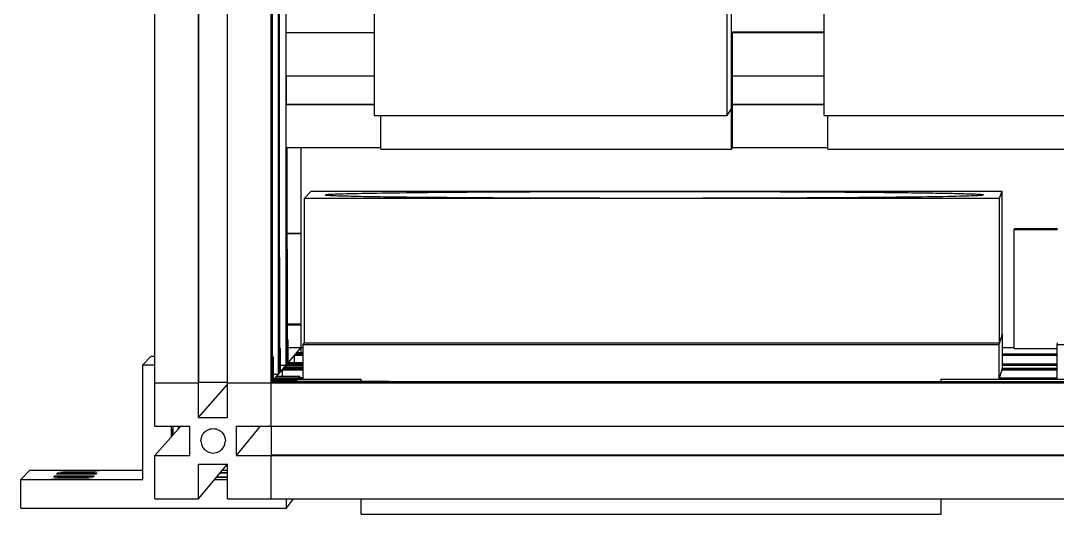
# Model space of a CAD drawing. Header units: millimetres. Extents: x -242 to 242, y -257 to 254.
# Drawn here: x -241.8 to -60.7, y -256.6 to -170.3 of the extents above; entities that cross this region are included whole.
import ezdxf

# ---------------------------------------------------------------- set-up
doc = ezdxf.new("R2010")
doc.units = ezdxf.units.MM
doc.layers.add('VISIBLE', color=7, linetype='Continuous')

msp = doc.modelspace()

# ---------------------------------------------------------------- linework, layer by layer
at = {"layer": 'VISIBLE'}
for p, q in [((-218.37, -241.23), (-218.37, 241.23)), ((-198.06, -241.23), (-198.06, 241.23)), ((-210.76, -239.7), (-210.76, 239.7)), ((-205.68, -239.7), (-205.68, 239.7)), ((-210.69, -233.54), (-210.69, 233.54)), ((-197.98, -233.52), (-197.98, 233.52)), ((-197.93, -233.52), (-197.93, 233.52)), ((-197.86, -233.37), (-197.86, 233.37)), ((-196.82, -232.14), (-196.82, 122.14)), ((-196.74, -232.05), (-196.74, 122.08)), ((-196.69, -232), (-196.69, 122.05)), ((-196.62, -231.91), (-196.62, 122)), ((-180.04, -186.91), (-180.04, 121.24)), ((-118.41, -186.91), (-118.41, 121.24)), ((-117.67, -192.77), (-117.67, 120.48)), ((-101.44, -186.91), (-101.44, 121.24)), ((-195.48, -230.86), (-195.48, 31.1)), ((-195.48, -172.42), (-180.04, -172.42)), ((-117.67, -172.25), (-101.44, -172.25)), ((-117.67, -172.31), (-101.44, -172.31)), ((-117.67, -172.36), (-101.44, -172.36)), ((-117.67, -172.69), (-117.49, -172.42)), ((-117.67, -172.42), (-101.44, -172.42)), ((-117.49, -192.47), (-117.49, -172.42)), ((-195.48, -179.94), (-180.04, -179.94)), ((-195.42, -184.9), (-195.42, -179.94)), ((-117.49, -179.94), (-101.44, -179.94)), ((-195.48, -184.95), (-195.42, -184.9)), ((-195.48, -184.95), (-180.04, -184.95)), ((-195.42, -184.9), (-180.04, -184.9)), ((-118.41, -186.91), (-117.67, -185.74)), ((-117.49, -184.9), (-101.44, -184.9)), ((-117.49, -184.95), (-101.44, -184.95)), ((-180.04, -186.91), (-118.41, -186.91)), ((-178.91, -192.77), (-178.91, -186.91)), ((-101.44, -186.91), (-39.81, -186.91)), ((-100.8, -192.77), (-100.8, -186.91)), ((-195.48, -192.47), (-178.91, -192.47)), ((-195.41, -230.48), (-195.41, -192.47)), ((-195.36, -230.48), (-195.36, -192.47)), ((-195.28, -230.33), (-195.28, -192.47)), ((-192.84, -227.45), (-192.84, -192.47)), ((-178.91, -192.77), (-117.67, -192.77)), ((-117.67, -192.77), (-117.49, -192.47)), ((-117.49, -192.47), (-100.8, -192.47)), ((-100.8, -192.77), (-39.56, -192.77)), ((-192.26, -201.36), (-191.09, -200.15)), ((-191.09, -200.15), (-70.4, -200.15)), ((-188.65, -200.76), (-188.64, -200.75)), ((-188.65, -200.76), (-188.62, -200.78)), ((-188.64, -200.75), (-188.6, -200.74)), ((-188.62, -200.78), (-188.55, -200.79)), ((-188.6, -200.74), (-188.53, -200.72)), ((-188.55, -200.79), (-188.46, -200.8)), ((-188.53, -200.72), (-188.41, -200.71)), ((-188.46, -200.8), (-188.34, -200.82)), ((-188.41, -200.71), (-188.26, -200.69)), ((-188.34, -200.82), (-188.18, -200.83)), ((-188.26, -200.69), (-188.07, -200.68)), ((-188.18, -200.83), (-188, -200.84)), ((-188.07, -200.68), (-187.83, -200.66)), ((-188, -200.84), (-187.8, -200.86)), ((-187.83, -200.66), (-187.56, -200.65)), ((-187.8, -200.86), (-187.57, -200.87)), ((-187.57, -200.87), (-187.31, -200.88)), ((-187.56, -200.65), (-187.23, -200.63)), ((-187.31, -200.88), (-187.03, -200.89)), ((-187.23, -200.63), (-186.87, -200.62)), ((-187.03, -200.89), (-186.74, -200.91)), ((-186.87, -200.62), (-186.46, -200.6)), ((-186.74, -200.91), (-186.42, -200.92)), ((-186.46, -200.6), (-186, -200.58)), ((-186.42, -200.92), (-186.08, -200.93)), ((-186.08, -200.93), (-185.73, -200.94)), ((-186, -200.58), (-185.49, -200.57)), ((-185.73, -200.94), (-185.36, -200.95)), ((-185.49, -200.57), (-184.94, -200.55)), ((-185.36, -200.95), (-184.97, -200.96)), ((-184.97, -200.96), (-184.57, -200.97)), ((-184.94, -200.55), (-184.34, -200.54)), ((-184.57, -200.97), (-184.16, -200.98)), ((-184.34, -200.54), (-183.69, -200.52)), ((-184.16, -200.98), (-183.73, -200.99)), ((-183.73, -200.99), (-183.3, -201)), ((-183.69, -200.52), (-182.98, -200.51)), ((-182.98, -200.51), (-182.23, -200.49)), ((-182.23, -200.49), (-181.43, -200.48)), ((-181.43, -200.48), (-180.58, -200.46)), ((-180.58, -200.46), (-179.69, -200.45)), ((-179.69, -200.45), (-178.74, -200.43)), ((-178.74, -200.43), (-177.74, -200.42)), ((-177.74, -200.42), (-176.69, -200.4)), ((-176.69, -200.4), (-175.6, -200.39)), ((-175.6, -200.39), (-174.46, -200.38)), ((-174.46, -200.38), (-173.28, -200.36)), ((-173.28, -200.36), (-172.05, -200.35)), ((-172.05, -200.35), (-170.78, -200.34)), ((-170.78, -200.34), (-169.47, -200.33)), ((-169.47, -200.33), (-168.12, -200.31)), ((-168.12, -200.31), (-166.73, -200.3)), ((-166.73, -200.3), (-165.31, -200.29)), ((-165.31, -200.29), (-163.85, -200.28)), ((-163.85, -200.28), (-162.36, -200.27)), ((-162.36, -200.27), (-160.84, -200.26)), ((-160.84, -200.26), (-159.29, -200.25)), ((-159.29, -200.25), (-157.72, -200.24)), ((-157.72, -200.24), (-156.12, -200.24)), ((-156.12, -200.24), (-154.51, -200.23)), ((-154.51, -200.23), (-152.88, -200.22)), ((-152.88, -200.22), (-151.23, -200.21)), ((-151.23, -200.21), (-149.57, -200.21)), ((-149.57, -200.21), (-147.9, -200.2)), ((-147.9, -200.2), (-146.23, -200.2)), ((-146.23, -200.2), (-144.54, -200.19)), ((-144.54, -200.19), (-142.86, -200.19)), ((-142.86, -200.19), (-141.18, -200.19)), ((-141.18, -200.19), (-139.49, -200.18)), ((-139.49, -200.18), (-137.81, -200.18)), ((-137.81, -200.18), (-136.14, -200.18)), ((-136.14, -200.18), (-134.48, -200.18)), ((-134.48, -200.18), (-132.83, -200.18)), ((-132.83, -200.18), (-131.19, -200.18)), ((-131.19, -200.18), (-129.56, -200.18)), ((-129.56, -200.18), (-127.96, -200.18)), ((-127.96, -200.18), (-126.36, -200.18)), ((-126.36, -200.18), (-124.79, -200.18)), ((-124.79, -200.18), (-123.24, -200.18)), ((-123.24, -200.18), (-121.71, -200.18)), ((-121.71, -200.18), (-120.21, -200.19)), ((-120.21, -200.19), (-118.73, -200.19)), ((-118.73, -200.19), (-117.27, -200.19)), ((-117.27, -200.19), (-115.84, -200.2)), ((-115.84, -200.2), (-114.44, -200.2)), ((-114.44, -200.2), (-113.06, -200.21)), ((-113.06, -200.21), (-111.72, -200.21)), ((-111.72, -200.21), (-110.4, -200.21)), ((-110.4, -200.21), (-109.11, -200.22)), ((-109.11, -200.22), (-107.85, -200.22)), ((-107.85, -200.22), (-106.62, -200.23)), ((-106.62, -200.23), (-105.42, -200.24)), ((-105.42, -200.24), (-104.25, -200.24)), ((-104.25, -200.24), (-103.11, -200.25)), ((-103.11, -200.25), (-102, -200.25)), ((-102, -200.25), (-100.92, -200.26)), ((-100.92, -200.26), (-99.87, -200.27)), ((-99.87, -200.27), (-98.85, -200.27)), ((-98.85, -200.27), (-97.85, -200.28)), ((-97.85, -200.28), (-96.89, -200.29)), ((-96.89, -200.29), (-95.95, -200.3)), ((-95.95, -200.3), (-95.05, -200.3)), ((-95.05, -200.3), (-94.17, -200.31)), ((-94.17, -200.31), (-93.32, -200.32)), ((-93.32, -200.32), (-92.49, -200.32)), ((-92.49, -200.32), (-91.69, -200.33)), ((-91.69, -200.33), (-90.92, -200.34)), ((-90.92, -200.34), (-90.17, -200.35)), ((-90.17, -200.35), (-89.45, -200.35)), ((-89.45, -200.35), (-88.75, -200.36)), ((-88.75, -200.36), (-88.08, -200.37)), ((-88.08, -200.37), (-87.43, -200.38)), ((-87.43, -200.38), (-86.8, -200.38)), ((-86.8, -200.38), (-86.19, -200.39)), ((-86.19, -200.39), (-85.61, -200.4)), ((-85.61, -200.4), (-85.04, -200.41)), ((-85.04, -200.41), (-84.5, -200.41)), ((-84.5, -200.41), (-83.98, -200.42)), ((-83.98, -200.42), (-83.47, -200.43)), ((-83.47, -200.43), (-82.96, -200.44)), ((-82.96, -200.44), (-82.46, -200.44)), ((-82.46, -200.44), (-81.96, -200.45)), ((-81.96, -200.45), (-81.47, -200.46)), ((-81.47, -200.46), (-80.98, -200.47)), ((-80.98, -200.47), (-80.5, -200.48)), ((-80.5, -200.48), (-80.03, -200.49)), ((-80.03, -200.49), (-79.57, -200.5)), ((-79.57, -200.5), (-79.12, -200.5)), ((-79.18, -201), (-78.48, -200.98)), ((-79.12, -200.5), (-78.68, -200.51)), ((-78.68, -200.51), (-78.25, -200.52)), ((-78.48, -200.98), (-77.84, -200.97)), ((-78.25, -200.52), (-77.83, -200.53)), ((-77.84, -200.97), (-77.24, -200.95)), ((-77.83, -200.53), (-77.43, -200.54)), ((-77.43, -200.54), (-77.04, -200.56)), ((-77.24, -200.95), (-76.7, -200.94)), ((-77.04, -200.56), (-76.66, -200.57)), ((-76.7, -200.94), (-76.2, -200.92)), ((-76.66, -200.57), (-76.3, -200.58)), ((-76.3, -200.58), (-75.96, -200.59)), ((-76.2, -200.92), (-75.75, -200.91)), ((-75.96, -200.59), (-75.64, -200.6)), ((-75.75, -200.91), (-75.34, -200.89)), ((-75.64, -200.6), (-75.33, -200.61)), ((-75.34, -200.89), (-74.99, -200.87)), ((-75.33, -200.61), (-75.05, -200.62)), ((-75.05, -200.62), (-74.79, -200.64)), ((-74.99, -200.87), (-74.67, -200.86)), ((-74.79, -200.64), (-74.55, -200.65)), ((-74.67, -200.86), (-74.4, -200.84)), ((-74.55, -200.65), (-74.34, -200.66)), ((-74.4, -200.84), (-74.18, -200.83)), ((-74.34, -200.66), (-74.15, -200.67)), ((-74.18, -200.83), (-73.99, -200.81)), ((-74.15, -200.67), (-73.99, -200.69)), ((-73.99, -200.69), (-73.86, -200.7)), ((-73.99, -200.81), (-73.85, -200.8)), ((-73.86, -200.7), (-73.76, -200.71)), ((-73.85, -200.8), (-73.74, -200.78)), ((-73.76, -200.71), (-73.69, -200.73)), ((-73.74, -200.78), (-73.68, -200.77)), ((-73.69, -200.73), (-73.65, -200.74)), ((-73.68, -200.77), (-73.64, -200.76)), ((-73.65, -200.74), (-73.64, -200.76)), ((-70.83, -201.36), (-70.4, -200.15)), ((-70.4, -225.29), (-70.4, -200.15)), ((-192.26, -226.66), (-192.26, -201.36)), ((-192.26, -201.36), (-70.83, -201.36)), ((-183.3, -201), (-182.85, -201.01)), ((-182.85, -201.01), (-182.39, -201.02)), ((-182.39, -201.02), (-181.93, -201.03)), ((-181.93, -201.03), (-181.45, -201.04)), ((-181.45, -201.04), (-180.97, -201.05)), ((-180.97, -201.05), (-180.48, -201.05)), ((-180.48, -201.05), (-179.98, -201.06)), ((-179.98, -201.06), (-179.48, -201.07)), ((-179.48, -201.07), (-178.98, -201.08)), ((-178.98, -201.08), (-178.47, -201.09)), ((-178.47, -201.09), (-177.95, -201.09)), ((-177.95, -201.09), (-177.41, -201.1)), ((-177.41, -201.1), (-176.84, -201.11)), ((-176.84, -201.11), (-176.26, -201.12)), ((-176.26, -201.12), (-175.66, -201.12)), ((-175.66, -201.12), (-175.03, -201.13)), ((-175.03, -201.13), (-174.38, -201.14)), ((-174.38, -201.14), (-173.7, -201.15)), ((-173.7, -201.15), (-173.01, -201.15)), ((-173.01, -201.15), (-172.28, -201.16)), ((-172.28, -201.16), (-171.54, -201.17)), ((-171.54, -201.17), (-170.76, -201.18)), ((-170.76, -201.18), (-169.96, -201.18)), ((-169.96, -201.18), (-169.14, -201.19)), ((-169.14, -201.19), (-168.29, -201.2)), ((-168.29, -201.2), (-167.4, -201.2)), ((-167.4, -201.2), (-166.5, -201.21)), ((-166.5, -201.21), (-165.56, -201.22)), ((-165.56, -201.22), (-164.59, -201.23)), ((-164.59, -201.23), (-163.6, -201.23)), ((-163.6, -201.23), (-162.57, -201.24)), ((-162.57, -201.24), (-161.52, -201.25)), ((-161.52, -201.25), (-160.43, -201.25)), ((-160.43, -201.25), (-159.32, -201.26)), ((-159.32, -201.26), (-158.18, -201.27)), ((-158.18, -201.27), (-157, -201.27)), ((-157, -201.27), (-155.8, -201.28)), ((-155.8, -201.28), (-154.56, -201.28)), ((-154.56, -201.28), (-153.3, -201.29)), ((-153.3, -201.29), (-152, -201.29)), ((-152, -201.29), (-150.68, -201.3)), ((-150.68, -201.3), (-149.32, -201.3)), ((-149.32, -201.3), (-147.94, -201.31)), ((-147.94, -201.31), (-146.53, -201.31)), ((-146.53, -201.31), (-145.1, -201.32)), ((-145.1, -201.32), (-143.63, -201.32)), ((-143.63, -201.32), (-142.14, -201.32)), ((-142.14, -201.32), (-140.63, -201.32)), ((-140.63, -201.32), (-139.09, -201.33)), ((-139.09, -201.33), (-137.53, -201.33)), ((-137.53, -201.33), (-135.95, -201.33)), ((-135.95, -201.33), (-134.35, -201.33)), ((-134.35, -201.33), (-132.73, -201.33)), ((-132.73, -201.33), (-131.1, -201.33)), ((-131.1, -201.33), (-129.45, -201.33)), ((-129.45, -201.33), (-127.79, -201.33)), ((-127.79, -201.33), (-126.12, -201.33)), ((-126.12, -201.33), (-124.44, -201.33)), ((-124.44, -201.33), (-122.75, -201.32)), ((-122.75, -201.32), (-121.06, -201.32)), ((-121.06, -201.32), (-119.36, -201.32)), ((-119.36, -201.32), (-117.67, -201.31)), ((-117.67, -201.31), (-115.98, -201.31)), ((-115.98, -201.31), (-114.29, -201.3)), ((-114.29, -201.3), (-112.62, -201.3)), ((-112.62, -201.3), (-110.95, -201.29)), ((-110.95, -201.29), (-109.3, -201.29)), ((-109.3, -201.29), (-107.66, -201.28)), ((-107.66, -201.28), (-106.04, -201.27)), ((-106.04, -201.27), (-104.44, -201.26)), ((-104.44, -201.26), (-102.86, -201.25)), ((-102.86, -201.25), (-101.31, -201.25)), ((-101.31, -201.25), (-99.78, -201.24)), ((-99.78, -201.24), (-98.29, -201.23)), ((-98.29, -201.23), (-96.83, -201.22)), ((-96.83, -201.22), (-95.4, -201.2)), ((-95.4, -201.2), (-94.01, -201.19)), ((-94.01, -201.19), (-92.66, -201.18)), ((-92.66, -201.18), (-91.34, -201.17)), ((-91.34, -201.17), (-90.07, -201.16)), ((-90.07, -201.16), (-88.85, -201.14)), ((-88.85, -201.14), (-87.66, -201.13)), ((-87.66, -201.13), (-86.53, -201.12)), ((-86.53, -201.12), (-85.44, -201.1)), ((-85.44, -201.1), (-84.39, -201.09)), ((-84.39, -201.09), (-83.4, -201.07)), ((-83.4, -201.07), (-82.46, -201.06)), ((-82.46, -201.06), (-81.56, -201.04)), ((-81.56, -201.04), (-80.72, -201.03)), ((-80.72, -201.03), (-79.92, -201.01)), ((-79.92, -201.01), (-79.18, -201)), ((-70.83, -226.66), (-70.83, -201.36)), ((-195.28, -207.49), (-192.84, -207.49)), ((-195.28, -207.53), (-192.84, -207.53)), ((-68.28, -206.82), (-68.23, -206.68)), ((-68.28, -227.61), (-68.28, -206.82)), ((-68.28, -206.82), (-60.71, -206.82)), ((-68.23, -206.68), (-60.71, -206.68)), ((-196.62, -211.74), (-196.58, -211.7)), ((-196.62, -211.7), (-196.58, -211.7)), ((-196.58, -227.83), (-196.58, -211.7)), ((-195.28, -210.3), (-195.24, -210.26)), ((-195.28, -210.26), (-195.24, -210.26)), ((-195.24, -226.28), (-195.24, -210.26)), ((-197.86, -213.08), (-197.82, -213.04)), ((-197.86, -213.04), (-197.82, -213.04)), ((-197.82, -229.27), (-197.82, -213.04)), ((-195.24, -223.34), (-192.84, -223.34)), ((-195.24, -223.52), (-192.86, -223.52)), ((-192.86, -223.52), (-192.84, -223.49)), ((-192.86, -228.33), (-192.86, -223.52)), ((-195.24, -226.28), (-195.09, -226.1)), ((-195.24, -226.1), (-195.09, -226.1)), ((-195.09, -230.1), (-195.09, -226.1)), ((-70.91, -226.93), (-70.33, -225.06)), ((-70.4, -225.06), (-70.33, -225.06)), ((-70.33, -231.09), (-70.33, -225.06)), ((-198.06, -233.61), (-192.84, -227.45)), ((-196.58, -227.83), (-196.42, -227.65)), ((-196.58, -227.65), (-196.42, -227.65)), ((-196.42, -231.68), (-196.42, -227.65)), ((-195.09, -227.48), (-192.48, -227.48)), ((-192.84, -227.45), (-192.48, -227.45)), ((-192.48, -226.93), (-192.26, -226.66)), ((-192.48, -233), (-192.48, -226.93)), ((-192.48, -226.93), (-70.91, -226.93)), ((-192.26, -226.66), (-70.83, -226.66)), ((-70.91, -233), (-70.91, -226.93)), ((-70.33, -227.45), (-68.28, -227.45)), ((-68.28, -227.61), (-60.78, -227.61)), ((-60.78, -226.93), (-60.71, -226.66)), ((-60.78, -233), (-60.78, -226.93)), ((-60.78, -226.93), (60.78, -226.93)), ((-220.48, -230.5), (-219.02, -228.98)), ((-219.02, -228.98), (-218.37, -228.98)), ((-197.82, -229.27), (-197.66, -229.08)), ((-197.82, -229.08), (-197.66, -229.08)), ((-197.66, -233.14), (-197.66, -229.08)), ((-193.97, -230.1), (-193.97, -228.79)), ((-193.97, -228.79), (-192.48, -228.79)), ((-193.9, -228.7), (-192.48, -228.7)), ((-193.85, -228.7), (-193.85, -228.65)), ((-193.85, -228.65), (-192.48, -228.65)), ((-193.78, -228.56), (-192.48, -228.56)), ((-193.59, -228.33), (-192.48, -228.33)), ((-70.33, -228.56), (-60.78, -228.56)), ((-70.33, -228.65), (-60.78, -228.65)), ((-70.33, -228.7), (-60.78, -228.7)), ((-70.33, -228.79), (-60.78, -228.79)), ((-220.48, -250.54), (-220.48, -230.5)), ((-220.48, -230.5), (-218.37, -230.5)), ((-196.42, -230.56), (-192.48, -230.56)), ((-196.12, -232.49), (-196.12, -231.33)), ((-196.12, -231.33), (-192.48, -231.33)), ((-196.05, -231.24), (-192.48, -231.24)), ((-196, -231.24), (-196, -231.18)), ((-196, -231.18), (-192.48, -231.18)), ((-195.93, -231.09), (-192.48, -231.09)), ((-195.73, -230.86), (-192.48, -230.86)), ((-195.41, -230.42), (-192.48, -230.42)), ((-195.41, -230.48), (-192.48, -230.48)), ((-195.28, -230.33), (-192.48, -230.33)), ((-195.09, -230.1), (-192.48, -230.1)), ((-70.91, -233), (-70.33, -231.09)), ((-70.4, -231.33), (-60.78, -231.33)), ((-70.38, -231.24), (-60.78, -231.24)), ((-70.36, -231.18), (-60.78, -231.18)), ((-70.33, -230.33), (-60.78, -230.33)), ((-70.33, -230.42), (-60.78, -230.42)), ((-70.33, -230.48), (-60.78, -230.48)), ((-70.33, -230.56), (-60.78, -230.56)), ((-70.33, -231.09), (-60.78, -231.09)), ((-210.76, -233.61), (-210.69, -233.54)), ((-210.69, -233.54), (-205.68, -233.54)), ((-197.98, -233.46), (197.98, -233.46)), ((-197.98, -233.52), (197.98, -233.52)), ((-197.86, -233.37), (197.86, -233.37)), ((-197.66, -232.14), (-196.82, -232.14)), ((-197.66, -233.14), (-193.6, -233.14)), ((-197.51, -233.14), (-197.51, -232.97)), ((-197.51, -232.97), (-192.48, -232.97)), ((-197.44, -232.88), (-192.48, -232.88)), ((-197.39, -232.88), (-197.39, -232.82)), ((-197.39, -232.82), (-192.48, -232.82)), ((-197.31, -232.73), (-192.48, -232.73)), ((-197.12, -232.49), (-193.07, -232.49)), ((-196.74, -232), (-196.69, -232)), ((-193.76, -233.32), (-193.6, -233.14)), ((-193.76, -233.32), (-177.53, -233.32)), ((-193.6, -233.32), (-193.6, -233.14)), ((-193.23, -232.68), (-193.07, -232.49)), ((-193.23, -232.68), (-192.48, -232.68)), ((-193.07, -232.68), (-193.07, -232.49)), ((-192.48, -233), (-182.35, -233)), ((-182.35, -233.32), (-182.35, -233)), ((-177.57, -233.37), (-177.53, -233.32)), ((-177.53, -233.37), (-177.53, -233.32)), ((-81.05, -233.37), (-81.05, -233)), ((-81.05, -233), (-70.91, -233)), ((-81.03, -233.37), (-81.03, -233)), ((-70.9, -232.97), (-60.78, -232.97)), ((-70.88, -232.88), (-60.78, -232.88)), ((-70.86, -232.82), (-60.78, -232.82)), ((-70.83, -232.73), (-60.78, -232.73)), ((-60.78, -233), (-50.65, -233)), ((-218.37, -233.61), (-210.76, -233.61)), ((-210.76, -239.7), (-205.68, -233.93)), ((-205.68, -233.61), (205.68, -233.61)), ((-210.76, -239.7), (-205.68, -239.7)), ((-218.37, -246.31), (-213.87, -241.23)), ((-218.37, -241.23), (-212.28, -241.23)), ((-215.47, -243.02), (-215.47, -241.23)), ((-215.28, -241.23), (-215.28, -241.29)), ((-215.28, -241.29), (-215.28, -241.6)), ((-215.28, -241.6), (-215.27, -241.89)), ((-215.27, -241.89), (-215.27, -242.16)), ((-215.27, -242.16), (-215.27, -242.39)), ((-215.27, -242.39), (-215.27, -242.59)), ((-215.27, -242.59), (-215.26, -242.75)), ((-215.24, -242.71), (-215.23, -242.51)), ((-215.23, -241.79), (-215.22, -241.58)), ((-215.23, -241.97), (-215.23, -241.79)), ((-215.23, -242.13), (-215.23, -241.97)), ((-215.23, -242.28), (-215.23, -242.13)), ((-215.23, -242.51), (-215.23, -242.28)), ((-215.22, -241.35), (-215.22, -241.23)), ((-215.22, -241.58), (-215.22, -241.35)), ((-214.28, -241.23), (-214.28, -241.27)), ((-214.28, -241.27), (-214.27, -241.47)), ((-214.27, -241.47), (-214.27, -241.63)), ((-214.27, -241.63), (-214.27, -241.68)), ((-214.24, -241.39), (-214.24, -241.23)), ((-214.24, -241.59), (-214.24, -241.39)), ((-214.24, -241.65), (-214.24, -241.59)), ((-214.04, -241.42), (-214.04, -241.23)), ((-212.28, -246.31), (-212.28, -241.23)), ((-210.04, -242.66), (-209.92, -242.49)), ((-209.92, -242.49), (-209.78, -242.32)), ((-209.78, -242.32), (-209.62, -242.16)), ((-209.62, -242.16), (-209.43, -242.01)), ((-209.43, -242.01), (-209.22, -241.88)), ((-209.22, -241.88), (-208.99, -241.78)), ((-208.99, -241.78), (-208.74, -241.7)), ((-208.74, -241.7), (-208.48, -241.65)), ((-208.74, -241.7), (-208.48, -241.65)), ((-208.48, -241.65), (-208.22, -241.63)), ((-208.48, -241.65), (-208.22, -241.63)), ((-208.22, -241.63), (-207.95, -241.65)), ((-207.95, -241.65), (-207.69, -241.7)), ((-207.69, -241.7), (-207.44, -241.78)), ((-207.69, -241.7), (-207.44, -241.78)), ((-207.44, -241.78), (-207.21, -241.88)), ((-207.44, -241.78), (-207.21, -241.88)), ((-207.21, -241.88), (-207, -242.01)), ((-207, -242.01), (-206.81, -242.16)), ((-206.81, -242.16), (-206.65, -242.32)), ((-206.65, -242.32), (-206.51, -242.49)), ((-206.51, -242.49), (-206.39, -242.66)), ((-204.15, -246.31), (-204.15, -241.23)), ((-204.15, -246.31), (-199.94, -241.23)), ((-204.15, -241.23), (204.15, -241.23)), ((-198, -246.23), (-198, -241.23)), ((-215.26, -242.75), (-215.26, -242.8)), ((-215.24, -242.77), (-215.24, -242.71)), ((-210.35, -243.77), (-210.33, -243.48)), ((-210.35, -243.77), (-210.33, -244.05)), ((-210.33, -243.48), (-210.26, -243.17)), ((-210.33, -244.05), (-210.26, -244.36)), ((-210.26, -243.17), (-210.13, -242.83)), ((-210.26, -244.36), (-210.13, -244.7)), ((-210.13, -242.83), (-210.04, -242.66)), ((-206.39, -242.66), (-206.3, -242.83)), ((-206.3, -242.83), (-206.17, -243.17)), ((-206.3, -244.7), (-206.17, -244.36)), ((-206.17, -243.17), (-206.1, -243.48)), ((-206.17, -244.36), (-206.1, -244.05)), ((-206.1, -243.48), (-206.08, -243.77)), ((-206.1, -244.05), (-206.08, -243.77)), ((-210.13, -244.7), (-210.04, -244.87)), ((-210.04, -244.87), (-209.92, -245.05)), ((-209.92, -245.05), (-209.78, -245.21)), ((-209.78, -245.21), (-209.62, -245.37)), ((-209.62, -245.37), (-209.43, -245.52)), ((-209.43, -245.52), (-209.22, -245.65)), ((-209.22, -245.65), (-208.99, -245.75)), ((-208.99, -245.75), (-208.74, -245.83)), ((-208.74, -245.83), (-208.48, -245.88)), ((-208.48, -245.88), (-208.22, -245.9)), ((-208.22, -245.9), (-207.95, -245.88)), ((-207.95, -245.88), (-207.69, -245.83)), ((-207.69, -245.83), (-207.44, -245.75)), ((-207.44, -245.75), (-207.21, -245.65)), ((-207.21, -245.65), (-207, -245.52)), ((-207, -245.52), (-206.81, -245.37)), ((-206.81, -245.37), (-206.65, -245.21)), ((-206.65, -245.21), (-206.51, -245.05)), ((-206.51, -245.05), (-206.39, -244.87)), ((-206.39, -244.87), (-206.3, -244.7)), ((-198.06, -246.31), (-198, -246.23)), ((-198, -246.23), (198, -246.23)), ((-218.37, -253.92), (-218.37, -246.31)), ((-218.37, -246.31), (-212.28, -246.31)), ((-210.76, -253.92), (-210.76, -247.83)), ((-210.76, -253.92), (-205.7, -247.83)), ((-210.76, -247.83), (-205.68, -247.83)), ((-205.68, -253.92), (-205.68, -247.83)), ((-204.15, -246.31), (204.15, -246.31)), ((-198.06, -253.92), (-198.06, -246.31)), ((-241.82, -250.54), (-240.23, -248.89)), ((-240.23, -248.89), (-220.48, -248.89)), ((-235.59, -249.51), (-235.59, -249.52)), ((-235.59, -249.51), (-235.55, -249.51)), ((-235.59, -249.52), (-235.55, -249.52)), ((-235.55, -249.51), (-235.48, -249.5)), ((-235.55, -249.52), (-235.5, -249.52)), ((-235.5, -249.52), (-235.42, -249.53)), ((-235.48, -249.5), (-235.36, -249.5)), ((-235.44, -249.35), (-235.44, -249.36)), ((-235.44, -249.35), (-235.41, -249.35)), ((-235.44, -249.36), (-235.4, -249.36)), ((-235.42, -249.53), (-235.32, -249.53)), ((-235.41, -249.35), (-235.33, -249.35)), ((-235.4, -249.36), (-235.35, -249.37)), ((-235.36, -249.5), (-235.2, -249.49)), ((-235.36, -249.89), (-235.1, -249.88)), ((-235.35, -249.37), (-235.27, -249.37)), ((-235.33, -249.35), (-235.21, -249.34)), ((-235.32, -249.53), (-235.22, -249.53)), ((-235.27, -249.37), (-235.17, -249.37)), ((-235.22, -249.53), (-235.1, -249.54)), ((-235.21, -249.34), (-235.05, -249.34)), ((-235.2, -249.49), (-234.98, -249.49)), ((-235.17, -249.37), (-235.07, -249.38)), ((-235.1, -249.54), (-234.98, -249.54)), ((-235.1, -249.88), (-234.79, -249.88)), ((-235.07, -248.96), (-235.06, -248.96)), ((-235.07, -248.96), (-235.03, -248.96)), ((-235.07, -249.38), (-234.95, -249.38)), ((-235.06, -248.96), (-235.03, -248.97)), ((-235.05, -249.34), (-234.83, -249.33)), ((-235.03, -248.96), (-234.96, -248.95)), ((-235.03, -248.97), (-234.97, -248.97)), ((-234.98, -249.49), (-234.72, -249.49)), ((-234.98, -249.54), (-234.85, -249.54)), ((-234.97, -248.97), (-234.9, -248.98)), ((-234.96, -248.95), (-234.84, -248.95)), ((-234.95, -249.38), (-234.83, -249.38)), ((-234.9, -248.98), (-234.8, -248.98)), ((-234.85, -249.54), (-234.69, -249.54)), ((-234.84, -248.95), (-234.68, -248.94)), ((-234.83, -249.33), (-234.57, -249.33)), ((-234.83, -249.38), (-234.7, -249.38)), ((-234.8, -248.98), (-234.69, -248.98)), ((-234.79, -249.88), (-234.45, -249.87)), ((-234.72, -249.49), (-234.42, -249.48)), ((-234.7, -249.38), (-234.54, -249.39)), ((-234.69, -248.98), (-234.58, -248.98)), ((-234.69, -249.54), (-234.51, -249.55)), ((-234.68, -248.94), (-234.46, -248.94)), ((-234.58, -248.98), (-234.46, -248.99)), ((-234.57, -249.33), (-234.27, -249.32)), ((-234.54, -249.39), (-234.36, -249.39)), ((-234.51, -249.55), (-234.31, -249.55)), ((-234.46, -248.94), (-234.2, -248.93)), ((-234.46, -248.99), (-234.33, -248.99)), ((-234.45, -249.87), (-234.07, -249.87)), ((-234.42, -249.48), (-234.07, -249.48)), ((-234.36, -249.39), (-234.16, -249.39)), ((-234.33, -248.99), (-234.17, -248.99)), ((-234.31, -249.55), (-234.08, -249.55)), ((-234.27, -249.32), (-233.93, -249.32)), ((-234.2, -248.93), (-233.9, -248.93)), ((-234.17, -248.99), (-233.99, -248.99)), ((-234.16, -249.39), (-233.93, -249.39)), ((-234.08, -249.55), (-233.82, -249.55)), ((-234.07, -249.48), (-233.7, -249.48)), ((-234.07, -249.87), (-233.67, -249.87)), ((-233.99, -248.99), (-233.79, -249)), ((-233.93, -249.32), (-233.55, -249.32)), ((-233.93, -249.39), (-233.67, -249.39)), ((-233.9, -248.93), (-233.56, -248.93)), ((-233.82, -249.55), (-233.53, -249.55)), ((-233.79, -249), (-233.56, -249)), ((-233.7, -249.48), (-233.3, -249.47)), ((-233.67, -249.39), (-233.39, -249.4)), ((-233.67, -249.87), (-233.27, -249.87)), ((-233.56, -248.93), (-233.18, -248.92)), ((-233.56, -249), (-233.3, -249)), ((-233.55, -249.32), (-233.16, -249.32)), ((-233.53, -249.55), (-233.22, -249.56)), ((-233.39, -249.4), (-233.07, -249.4)), ((-233.3, -249), (-233.02, -249)), ((-233.3, -249.47), (-232.9, -249.47)), ((-233.27, -249.87), (-232.86, -249.87)), ((-233.22, -249.56), (-232.87, -249.56)), ((-233.18, -248.92), (-232.79, -248.92)), ((-233.16, -249.32), (-232.75, -249.31)), ((-233.07, -249.4), (-232.72, -249.4)), ((-233.02, -249), (-232.7, -249)), ((-232.9, -249.47), (-232.49, -249.47)), ((-232.87, -249.56), (-232.5, -249.56)), ((-232.86, -249.87), (-232.45, -249.87)), ((-232.79, -248.92), (-232.38, -248.92)), ((-232.75, -249.31), (-232.34, -249.31)), ((-232.72, -249.4), (-232.36, -249.4)), ((-232.7, -249), (-232.36, -249)), ((-232.5, -249.56), (-232.11, -249.56)), ((-232.49, -249.47), (-232.08, -249.47)), ((-232.45, -249.87), (-232.06, -249.87)), ((-232.38, -248.92), (-231.97, -248.92)), ((-232.36, -249), (-231.99, -249)), ((-232.36, -249.4), (-231.97, -249.4)), ((-232.34, -249.31), (-231.94, -249.31)), ((-232.11, -249.56), (-231.71, -249.56)), ((-232.08, -249.47), (-231.69, -249.47)), ((-232.06, -249.87), (-231.69, -249.87)), ((-231.99, -249), (-231.6, -249.01)), ((-231.97, -248.92), (-231.57, -248.92)), ((-231.97, -249.4), (-231.56, -249.4)), ((-231.94, -249.31), (-231.55, -249.31)), ((-231.71, -249.56), (-231.3, -249.56)), ((-231.69, -249.47), (-231.32, -249.47)), ((-231.69, -249.87), (-231.35, -249.87)), ((-231.6, -249.01), (-231.2, -249)), ((-231.57, -248.92), (-231.18, -248.92)), ((-231.56, -249.4), (-231.15, -249.4)), ((-231.55, -249.31), (-231.18, -249.31)), ((-231.35, -249.87), (-231.03, -249.87)), ((-231.32, -249.47), (-230.98, -249.47)), ((-231.3, -249.56), (-230.89, -249.55)), ((-231.2, -249), (-230.79, -249)), ((-231.18, -248.92), (-230.81, -248.92)), ((-231.18, -249.31), (-230.83, -249.31)), ((-231.15, -249.4), (-230.74, -249.4)), ((-231.03, -249.87), (-230.74, -249.87)), ((-230.98, -249.47), (-230.66, -249.47)), ((-230.89, -249.55), (-230.49, -249.55)), ((-230.83, -249.31), (-230.52, -249.32)), ((-230.81, -248.92), (-230.47, -248.92)), ((-230.79, -249), (-230.38, -249)), ((-230.74, -249.4), (-230.35, -249.39)), ((-230.74, -249.87), (-230.48, -249.87)), ((-230.66, -249.47), (-230.38, -249.48)), ((-230.52, -249.32), (-230.23, -249.32)), ((-230.49, -249.55), (-230.12, -249.55)), ((-230.48, -249.87), (-230.25, -249.88)), ((-230.47, -248.92), (-230.15, -248.92)), ((-230.38, -249), (-229.98, -249)), ((-230.38, -249.48), (-230.12, -249.48)), ((-230.35, -249.39), (-229.98, -249.39)), ((-230.25, -249.88), (-230.05, -249.88)), ((-230.23, -249.32), (-229.97, -249.32)), ((-230.15, -248.92), (-229.87, -248.92)), ((-230.12, -249.48), (-229.89, -249.48)), ((-230.12, -249.55), (-229.78, -249.55)), ((-230.05, -249.88), (-229.87, -249.88)), ((-229.98, -249), (-229.61, -249)), ((-229.98, -249.39), (-229.63, -249.39)), ((-229.97, -249.32), (-229.74, -249.32)), ((-229.89, -249.48), (-229.68, -249.48)), ((-229.87, -248.92), (-229.61, -248.93)), ((-229.87, -249.88), (-229.72, -249.88)), ((-229.78, -249.55), (-229.47, -249.54)), ((-229.74, -249.32), (-229.54, -249.32)), ((-229.68, -249.48), (-229.51, -249.48)), ((-229.63, -249.39), (-229.33, -249.38)), ((-229.61, -248.93), (-229.38, -248.93)), ((-229.61, -249), (-229.27, -248.99)), ((-229.54, -249.32), (-229.36, -249.33)), ((-229.51, -249.48), (-229.35, -249.49)), ((-229.47, -249.54), (-229.21, -249.54)), ((-229.38, -248.93), (-229.18, -248.93)), ((-229.36, -249.33), (-229.21, -249.33)), ((-229.35, -249.49), (-229.22, -249.49)), ((-229.33, -249.38), (-229.07, -249.38)), ((-229.27, -248.99), (-228.96, -248.99)), ((-229.22, -249.49), (-229.1, -249.49)), ((-229.21, -249.33), (-229.07, -249.33)), ((-229.21, -249.54), (-229, -249.53)), ((-229.18, -248.93), (-229, -248.93)), ((-229.1, -249.49), (-228.98, -249.49)), ((-229.07, -249.33), (-228.95, -249.33)), ((-229.07, -249.38), (-228.85, -249.38)), ((-229, -248.93), (-228.84, -248.93)), ((-229, -249.53), (-228.83, -249.53)), ((-228.98, -249.49), (-228.87, -249.5)), ((-228.96, -248.99), (-228.7, -248.99)), ((-228.95, -249.33), (-228.84, -249.34)), ((-228.87, -249.5), (-228.78, -249.5)), ((-228.85, -249.38), (-228.69, -249.37)), ((-228.84, -248.93), (-228.71, -248.94)), ((-228.84, -249.34), (-228.73, -249.34)), ((-228.83, -249.53), (-228.71, -249.52)), ((-228.78, -249.5), (-228.7, -249.5)), ((-228.73, -249.34), (-228.63, -249.34)), ((-228.71, -248.94), (-228.59, -248.94)), ((-228.71, -249.52), (-228.64, -249.52)), ((-228.7, -248.99), (-228.49, -248.98)), ((-228.7, -249.5), (-228.64, -249.51)), ((-228.69, -249.37), (-228.57, -249.37)), ((-228.64, -249.51), (-228.61, -249.51)), ((-228.64, -249.52), (-228.61, -249.52)), ((-228.63, -249.34), (-228.56, -249.35)), ((-228.61, -249.51), (-228.61, -249.52)), ((-228.59, -248.94), (-228.47, -248.94)), ((-228.57, -249.37), (-228.5, -249.36)), ((-228.56, -249.35), (-228.5, -249.35)), ((-228.5, -249.35), (-228.47, -249.35)), ((-228.5, -249.36), (-228.46, -249.36)), ((-228.49, -248.98), (-228.33, -248.98)), ((-228.47, -248.94), (-228.37, -248.94)), ((-228.47, -249.35), (-228.46, -249.36)), ((-228.37, -248.94), (-228.27, -248.95)), ((-228.33, -248.98), (-228.21, -248.97)), ((-228.27, -248.95), (-228.19, -248.95)), ((-228.21, -248.97), (-228.13, -248.97)), ((-228.19, -248.95), (-228.14, -248.95)), ((-228.14, -248.95), (-228.1, -248.96)), ((-228.13, -248.97), (-228.1, -248.96)), ((-228.1, -248.96), (-228.1, -248.96)), ((-206.95, -249.34), (-206.89, -249.34)), ((-206.93, -249.31), (-206.88, -249.31)), ((-206.89, -249.34), (-206.7, -249.34)), ((-206.88, -249.31), (-206.71, -249.3)), ((-206.71, -249.3), (-206.51, -249.3)), ((-206.7, -249.34), (-206.48, -249.35)), ((-206.58, -248.89), (-205.68, -248.89)), ((-206.51, -249.3), (-206.27, -249.3)), ((-206.48, -249.35), (-206.34, -249.35)), ((-206.34, -249.35), (-206.18, -249.35)), ((-206.27, -249.3), (-206, -249.29)), ((-206.18, -249.35), (-206, -249.35)), ((-206, -249.29), (-205.71, -249.29)), ((-206, -249.35), (-205.79, -249.35)), ((-205.79, -249.35), (-205.68, -249.35)), ((-205.71, -249.29), (-205.68, -249.29)), ((-241.82, -255.55), (-241.82, -250.54)), ((-241.82, -250.54), (-220.48, -250.54)), ((-236.49, -250.47), (-236.45, -250.46)), ((-236.49, -250.47), (-236.49, -250.47)), ((-236.49, -250.47), (-236.45, -250.47)), ((-236.45, -250.46), (-236.38, -250.46)), ((-236.45, -250.47), (-236.39, -250.48)), ((-236.39, -250.48), (-236.32, -250.48)), ((-236.38, -250.46), (-236.26, -250.45)), ((-236.32, -250.48), (-236.22, -250.48)), ((-236.26, -250.45), (-236.1, -250.45)), ((-236.22, -250.48), (-236.11, -250.49)), ((-236.11, -250.07), (-236.08, -250.06)), ((-236.11, -250.07), (-236.11, -250.07)), ((-236.11, -250.07), (-236.08, -250.08)), ((-236.11, -250.49), (-236, -250.49)), ((-236.1, -250.45), (-235.88, -250.44)), ((-236.08, -250.06), (-236, -250.06)), ((-236.08, -250.08), (-236.02, -250.08)), ((-236.02, -250.08), (-235.94, -250.08)), ((-236, -250.06), (-235.89, -250.05)), ((-236, -250.49), (-235.88, -250.49)), ((-235.96, -249.91), (-235.93, -249.9)), ((-235.96, -249.91), (-235.96, -249.91)), ((-235.96, -249.91), (-235.93, -249.92)), ((-235.94, -250.08), (-235.85, -250.09)), ((-235.93, -249.9), (-235.85, -249.9)), ((-235.93, -249.92), (-235.87, -249.92)), ((-235.89, -250.05), (-235.72, -250.05)), ((-235.88, -250.44), (-235.62, -250.44)), ((-235.88, -250.49), (-235.74, -250.49)), ((-235.87, -249.92), (-235.79, -249.92)), ((-235.85, -249.9), (-235.74, -249.89)), ((-235.85, -250.09), (-235.74, -250.09)), ((-235.79, -249.92), (-235.7, -249.93)), ((-235.74, -249.89), (-235.57, -249.89)), ((-235.74, -250.09), (-235.62, -250.09)), ((-235.74, -250.49), (-235.59, -250.5)), ((-235.72, -250.05), (-235.51, -250.04)), ((-235.7, -249.93), (-235.59, -249.93)), ((-235.62, -250.09), (-235.5, -250.09)), ((-235.62, -250.44), (-235.31, -250.43)), ((-235.59, -249.93), (-235.47, -249.93)), ((-235.59, -250.5), (-235.41, -250.5)), ((-235.57, -249.89), (-235.36, -249.89)), ((-235.51, -250.04), (-235.24, -250.04)), ((-235.5, -250.09), (-235.37, -250.1)), ((-235.47, -249.93), (-235.35, -249.94)), ((-235.41, -250.5), (-235.2, -250.5)), ((-235.37, -250.1), (-235.21, -250.1)), ((-235.35, -249.94), (-235.22, -249.94)), ((-235.31, -250.43), (-234.97, -250.43)), ((-235.24, -250.04), (-234.94, -250.04)), ((-235.22, -249.94), (-235.06, -249.94)), ((-235.21, -250.1), (-235.03, -250.1)), ((-235.2, -250.5), (-234.97, -250.5)), ((-235.06, -249.94), (-234.89, -249.94)), ((-235.03, -250.1), (-234.83, -250.1)), ((-234.97, -250.43), (-234.59, -250.43)), ((-234.97, -250.5), (-234.71, -250.5)), ((-234.94, -250.04), (-234.59, -250.03)), ((-234.89, -249.94), (-234.68, -249.94)), ((-234.83, -250.1), (-234.6, -250.11)), ((-234.71, -250.5), (-234.42, -250.51)), ((-234.68, -249.94), (-234.45, -249.95)), ((-234.6, -250.11), (-234.34, -250.11)), ((-234.59, -250.03), (-234.22, -250.03)), ((-234.59, -250.43), (-234.2, -250.43)), ((-234.45, -249.95), (-234.19, -249.95)), ((-234.42, -250.51), (-234.11, -250.51)), ((-234.34, -250.11), (-234.05, -250.11)), ((-234.22, -250.03), (-233.82, -250.03)), ((-234.2, -250.43), (-233.79, -250.42)), ((-234.19, -249.95), (-233.9, -249.95)), ((-234.11, -250.51), (-233.76, -250.51)), ((-234.05, -250.11), (-233.73, -250.11)), ((-233.9, -249.95), (-233.59, -249.95)), ((-233.82, -250.03), (-233.41, -250.03)), ((-233.79, -250.42), (-233.37, -250.42)), ((-233.76, -250.51), (-233.39, -250.51)), ((-233.73, -250.11), (-233.39, -250.11)), ((-233.59, -249.95), (-233.24, -249.95)), ((-233.41, -250.03), (-233, -250.03)), ((-233.39, -250.11), (-233.02, -250.11)), ((-233.39, -250.51), (-233, -250.51)), ((-233.37, -250.42), (-232.97, -250.42)), ((-233.24, -249.95), (-232.87, -249.95)), ((-233.02, -250.11), (-232.63, -250.11)), ((-233, -250.03), (-232.6, -250.03)), ((-233, -250.51), (-232.59, -250.51)), ((-232.97, -250.42), (-232.58, -250.42)), ((-232.87, -249.95), (-232.48, -249.95)), ((-232.63, -250.11), (-232.22, -250.11)), ((-232.6, -250.03), (-232.21, -250.03)), ((-232.59, -250.51), (-232.18, -250.51)), ((-232.58, -250.42), (-232.21, -250.42)), ((-232.48, -249.95), (-232.08, -249.95)), ((-232.22, -250.11), (-231.81, -250.11)), ((-232.21, -250.03), (-231.84, -250.03)), ((-232.21, -250.42), (-231.86, -250.42)), ((-232.18, -250.51), (-231.77, -250.51)), ((-232.08, -249.95), (-231.67, -249.95)), ((-231.86, -250.42), (-231.54, -250.43)), ((-231.84, -250.03), (-231.49, -250.03)), ((-231.81, -250.11), (-231.4, -250.11)), ((-231.77, -250.51), (-231.37, -250.51)), ((-231.67, -249.95), (-231.26, -249.95)), ((-231.54, -250.43), (-231.25, -250.43)), ((-231.49, -250.03), (-231.18, -250.03)), ((-231.4, -250.11), (-231.01, -250.11)), ((-231.37, -250.51), (-231, -250.5)), ((-231.26, -249.95), (-230.86, -249.95)), ((-231.25, -250.43), (-231, -250.43)), ((-231.18, -250.03), (-230.89, -250.03)), ((-231.01, -250.11), (-230.63, -250.1)), ((-231, -250.43), (-230.76, -250.43)), ((-231, -250.5), (-230.65, -250.5)), ((-230.89, -250.03), (-230.63, -250.03)), ((-230.86, -249.95), (-230.49, -249.95)), ((-230.76, -250.43), (-230.56, -250.43)), ((-230.65, -250.5), (-230.35, -250.5)), ((-230.63, -250.03), (-230.4, -250.03)), ((-230.63, -250.1), (-230.29, -250.1)), ((-230.56, -250.43), (-230.38, -250.44)), ((-230.49, -249.95), (-230.14, -249.94)), ((-230.4, -250.03), (-230.19, -250.04)), ((-230.38, -250.44), (-230.23, -250.44)), ((-230.35, -250.5), (-230.09, -250.49)), ((-230.29, -250.1), (-229.98, -250.1)), ((-230.23, -250.44), (-230.09, -250.44)), ((-230.19, -250.04), (-230.02, -250.04)), ((-230.14, -249.94), (-229.84, -249.94)), ((-230.09, -250.44), (-229.97, -250.44)), ((-230.09, -250.49), (-229.87, -250.49)), ((-230.02, -250.04), (-229.86, -250.04)), ((-229.98, -250.1), (-229.72, -250.09)), ((-229.97, -250.44), (-229.85, -250.45)), ((-229.87, -250.49), (-229.71, -250.48)), ((-229.86, -250.04), (-229.73, -250.04)), ((-229.85, -250.45), (-229.75, -250.45)), ((-229.84, -249.94), (-229.58, -249.93)), ((-229.75, -250.45), (-229.65, -250.45)), ((-229.73, -250.04), (-229.61, -250.05)), ((-229.72, -249.88), (-229.58, -249.88)), ((-229.72, -250.09), (-229.51, -250.09)), ((-229.71, -250.48), (-229.59, -250.48)), ((-229.65, -250.45), (-229.57, -250.46)), ((-229.61, -250.05), (-229.49, -250.05)), ((-229.59, -250.48), (-229.51, -250.47)), ((-229.58, -249.88), (-229.46, -249.89)), ((-229.58, -249.93), (-229.36, -249.93)), ((-229.57, -250.46), (-229.52, -250.46)), ((-229.52, -250.46), (-229.48, -250.46)), ((-229.51, -250.09), (-229.34, -250.08)), ((-229.51, -250.47), (-229.48, -250.47)), ((-229.49, -250.05), (-229.38, -250.05)), ((-229.48, -250.46), (-229.48, -250.47)), ((-229.46, -249.89), (-229.34, -249.89)), ((-229.38, -250.05), (-229.29, -250.05)), ((-229.36, -249.93), (-229.2, -249.93)), ((-229.34, -249.89), (-229.24, -249.89)), ((-229.34, -250.08), (-229.22, -250.08)), ((-229.29, -250.05), (-229.21, -250.06)), ((-229.24, -249.89), (-229.14, -249.9)), ((-229.22, -250.08), (-229.15, -250.07)), ((-229.21, -250.06), (-229.15, -250.06)), ((-229.2, -249.93), (-229.08, -249.92)), ((-229.15, -250.06), (-229.12, -250.07)), ((-229.15, -250.07), (-229.12, -250.07)), ((-229.14, -249.9), (-229.06, -249.9)), ((-229.12, -250.07), (-229.12, -250.07)), ((-229.08, -249.92), (-229, -249.92)), ((-229.06, -249.9), (-229.01, -249.9)), ((-229.01, -249.9), (-228.97, -249.91)), ((-229, -249.92), (-228.97, -249.91)), ((-228.97, -249.91), (-228.97, -249.91)), ((-207.95, -250.54), (-205.68, -250.54)), ((-207.6, -250.12), (-207.54, -250.12)), ((-207.57, -250.09), (-207.53, -250.09)), ((-207.54, -250.12), (-207.35, -250.12)), ((-207.53, -250.09), (-207.36, -250.08)), ((-207.36, -250.08), (-207.15, -250.08)), ((-207.35, -250.12), (-207.12, -250.13)), ((-207.15, -250.08), (-206.91, -250.08)), ((-207.12, -250.13), (-206.98, -250.13)), ((-206.98, -250.13), (-206.82, -250.13)), ((-206.91, -250.08), (-206.64, -250.07)), ((-206.82, -250.13), (-206.64, -250.13)), ((-206.64, -250.07), (-206.35, -250.07)), ((-206.64, -250.13), (-206.44, -250.13)), ((-206.44, -250.13), (-206.21, -250.13)), ((-206.35, -250.07), (-206.04, -250.07)), ((-206.21, -250.13), (-205.96, -250.14)), ((-206.04, -250.07), (-205.72, -250.07)), ((-205.96, -250.14), (-205.69, -250.14)), ((-205.72, -250.07), (-205.68, -250.07)), ((-205.69, -250.14), (-205.68, -250.14)), ((-218.37, -253.92), (-210.76, -253.92)), ((-205.68, -253.92), (205.68, -253.92)), ((-195.42, -255.55), (-195.42, -253.92)), ((-195.42, -255.55), (-194.18, -253.92)), ((-182.35, -256.61), (-182.35, -253.92)), ((-81.05, -256.61), (-81.05, -253.92)), ((-81.02, -256.53), (-81.02, -253.92)), ((-241.82, -255.55), (-195.42, -255.55)), ((-182.35, -256.61), (-81.05, -256.61)), ((-81.05, -256.61), (-81.02, -256.53))]:
    msp.add_line(p, q, dxfattribs=at)

doc.saveas('drawing.dxf')
